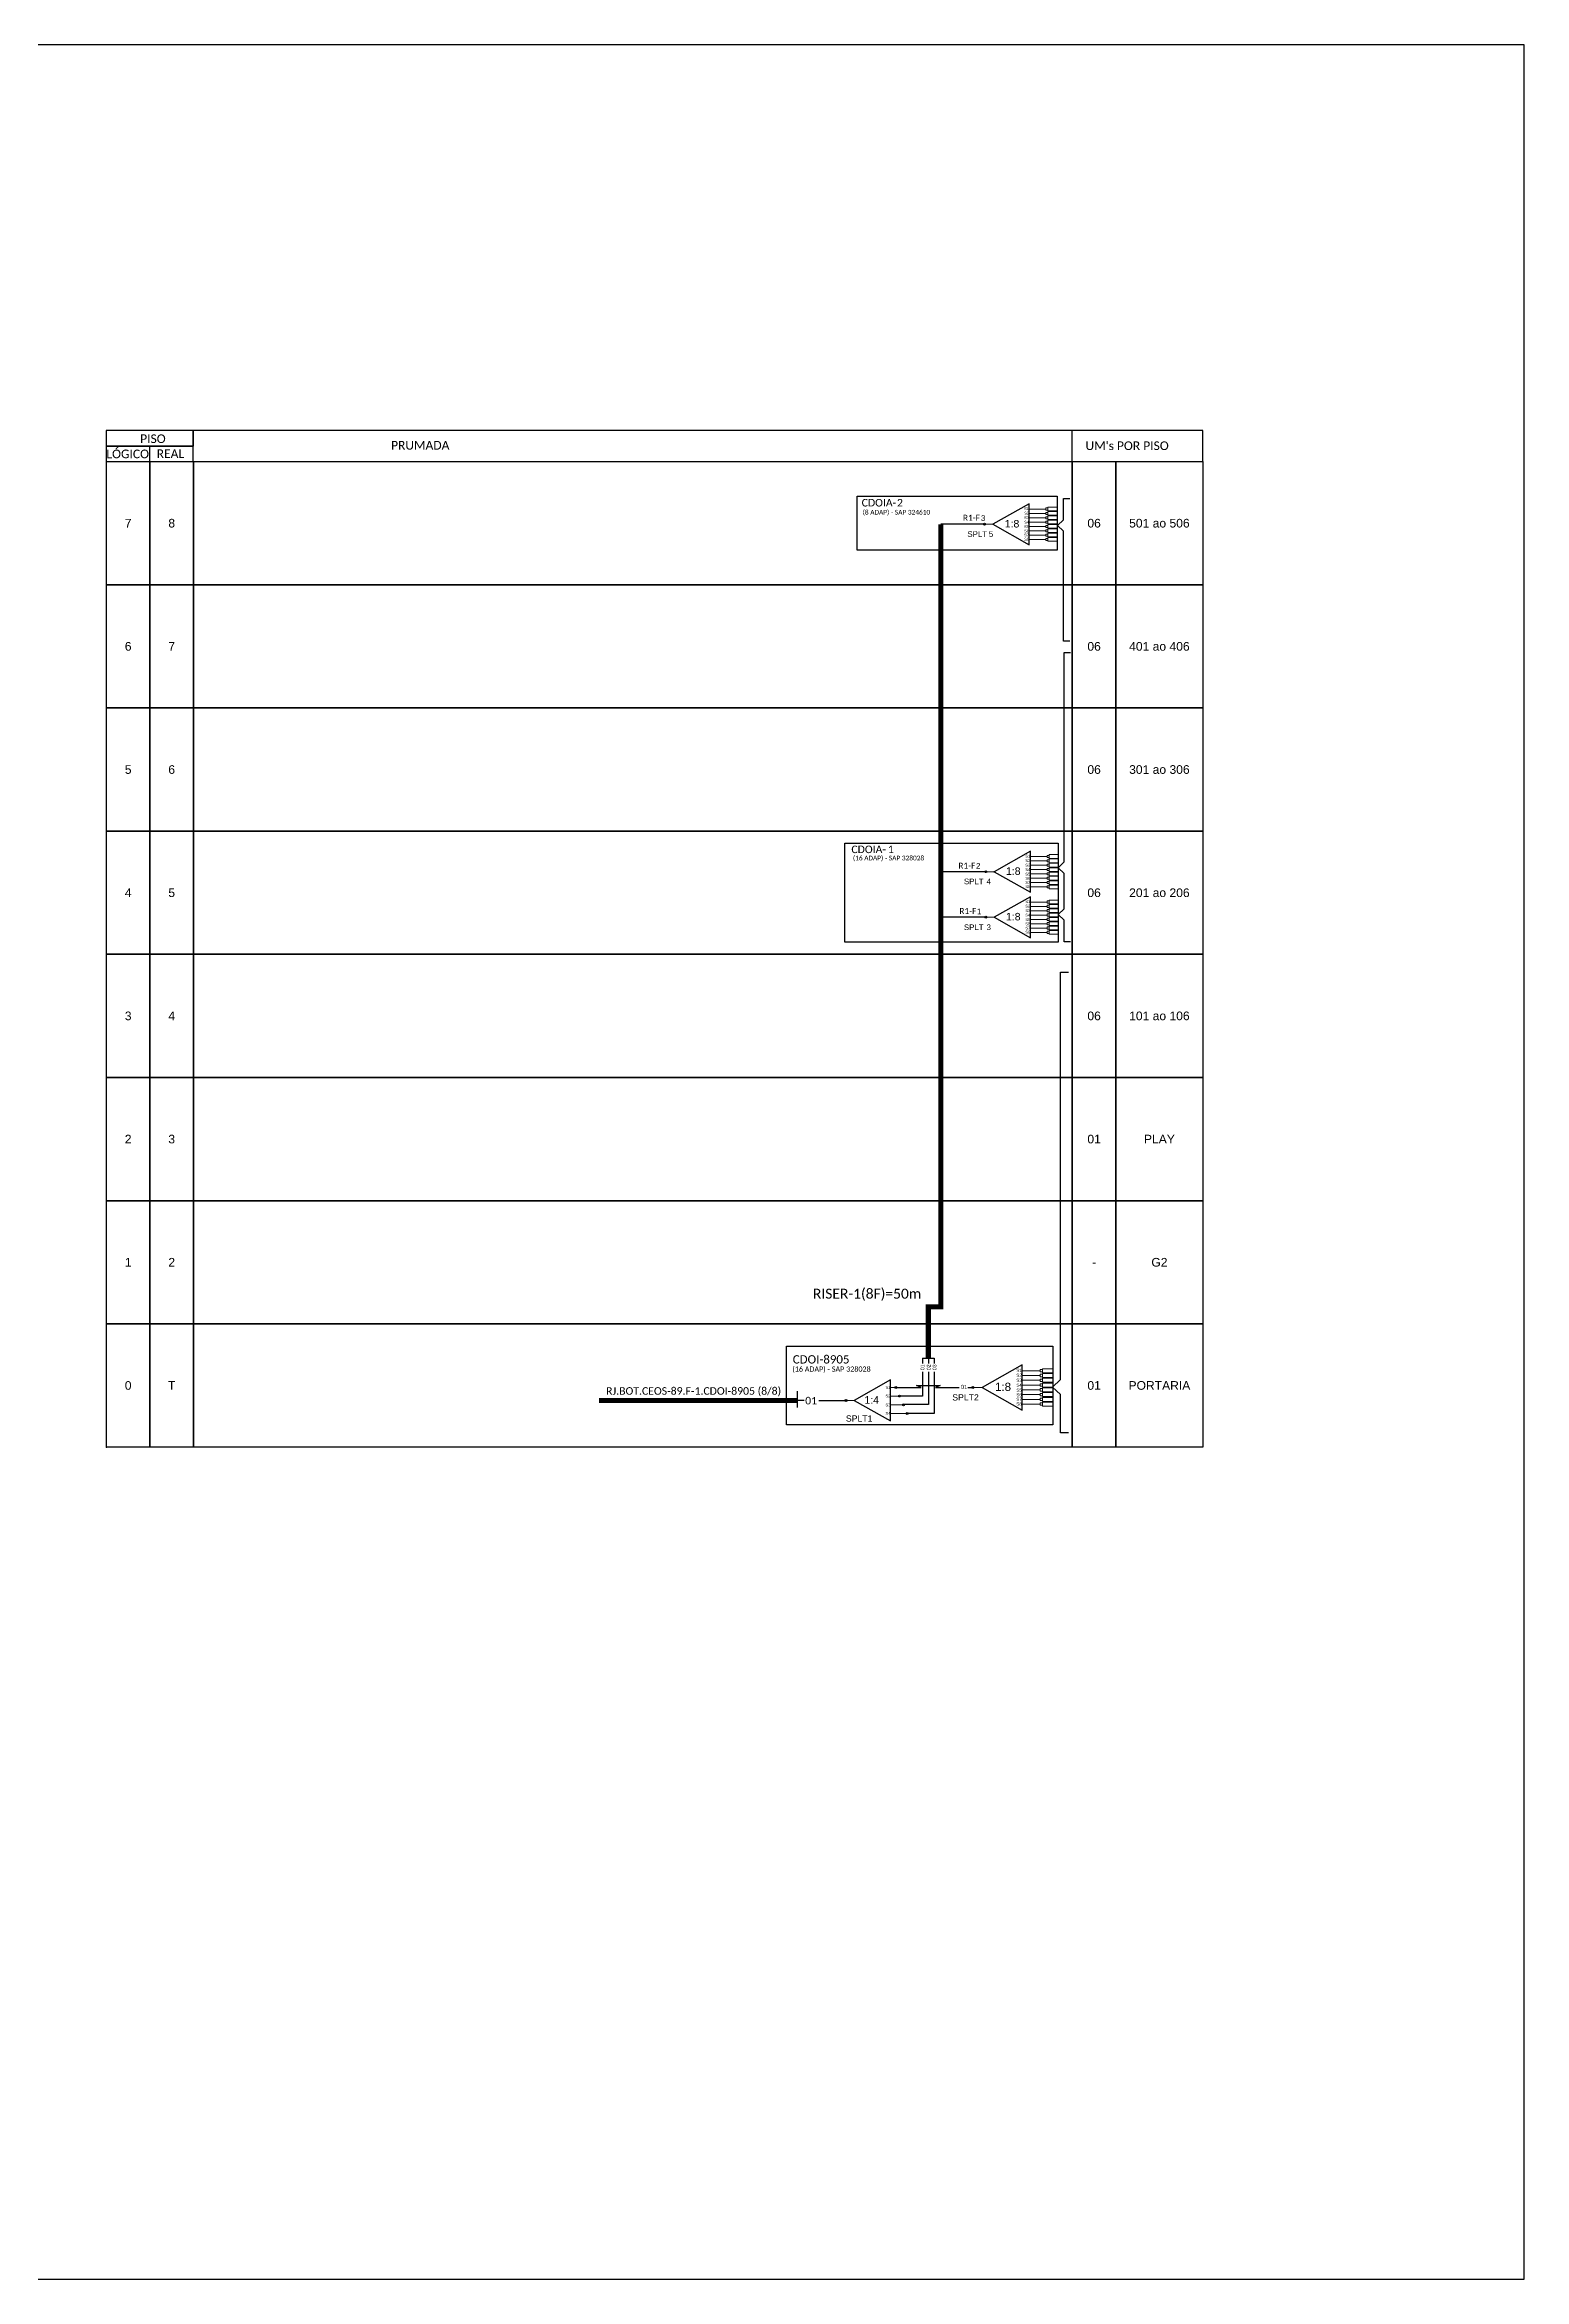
# Model space of a CAD drawing. Extents: x -89 to 1664, y 705 to 1299.
# Drawn here: x 1271 to 1664, y 705 to 1299 of the extents above; entities that cross this region are included whole.
import ezdxf
from ezdxf.enums import TextEntityAlignment as Align

# ---------------------------------------------------------------- set-up
doc = ezdxf.new("R2010")
doc.units = 0
doc.styles.add('ARIAL', font='arial.ttf')
doc.styles.add('WMF-Calibri0', font='calibri.ttf')

# ---------------------------------------------------------------- blocks, each defined once
blk = doc.blocks.new('SPLT_1-4_DIV_DIR')
h = blk.add_hatch(color=3)
h.dxf.hatch_style = 1
edge = h.paths.add_edge_path()
edge.add_arc((13.27, 3.47), 0.242, 0, 360)
h = blk.add_hatch(color=3)
h.dxf.hatch_style = 1
edge = h.paths.add_edge_path()
edge.add_arc((14.27, 1.17), 0.242, 0, 360)
h = blk.add_hatch(color=3)
h.dxf.hatch_style = 1
edge = h.paths.add_edge_path()
edge.add_arc((15.27, -1.14), 0.242, 0, 360)
h = blk.add_hatch(color=3)
h.dxf.hatch_style = 1
edge = h.paths.add_edge_path()
edge.add_arc((16.27, -3.45), 0.242, 0, 360)
at = {"color": 1, "lineweight": 0}
blk.add_lwpolyline([(2.22, 0), (0, 0)], dxfattribs=at)
at = {"color": 1}
blk.add_lwpolyline([(11.89, 5.45), (2.22, 0), (11.89, -5.45), (11.89, 5.45)], dxfattribs=at)
at = {"color": 7, "lineweight": 0}
for points in [[(13.27, 3.47), (11.89, 3.47)], [(11.89, 1.17), (14.27, 1.17)], [(11.89, -1.14), (15.27, -1.14)], [(11.89, -3.45), (16.27, -3.45)]]:
    blk.add_lwpolyline(points, dxfattribs=at)
at = {"color": 3}
for centre in [(13.27, 3.47), (14.27, 1.17), (15.27, -1.14), (16.27, -3.45)]:
    blk.add_circle(centre, 0.242, dxfattribs=at)
at = {"color": 1, "style": 'ARIAL'}
for s, height, p in [('1:4', 2, (4.91, -0.85)), ('S1', 0.75, (10.52, 3.07)), ('S2', 0.75, (10.52, 0.81)), ('S3', 0.75, (10.52, -1.54)), ('S4', 0.75, (10.52, -3.8))]:
    blk.add_text(s, height=height, dxfattribs=at).set_placement(p)
blk = doc.blocks.new('SPLT_1-8_SC-APC')
at = {"color": 1}
blk.add_lwpolyline([(-7.37, -2.1), (-17.04, -7.55), (-7.37, -13), (-7.37, -2.1)], dxfattribs=at)
at = {"color": 3, "lineweight": 0}
for points in [[(-2.99, -3.51), (-7.37, -3.51)], [(-7.37, -4.66), (-2.99, -4.66)], [(-2.41, -3.02), (-2.41, -4)], [(-2.41, -3.02), (0, -3.02)], [(-2.41, -4), (0, -4)], [(-2.41, -4.17), (-2.41, -5.16)], [(-2.41, -4.17), (0, -4.17)], [(-2.41, -5.16), (0, -5.16)], [(-2.41, -5.32), (-2.41, -6.31)], [(-2.41, -5.32), (0, -5.32)], [(-7.37, -5.82), (-2.99, -5.82)], [(-7.37, -6.97), (-2.99, -6.97)], [(-7.37, -8.12), (-2.99, -8.12)], [(-7.37, -9.28), (-2.99, -9.28)], [(-7.37, -10.43), (-2.99, -10.43)], [(-2.41, -6.31), (0, -6.31)], [(-2.41, -6.48), (-2.41, -7.46)], [(-2.41, -6.48), (0, -6.48)], [(-2.41, -7.46), (0, -7.46)], [(-2.41, -7.63), (-2.41, -8.62)], [(-2.41, -7.63), (0, -7.63)], [(-2.41, -8.62), (0, -8.62)], [(-2.41, -8.78), (-2.41, -9.77)], [(-2.41, -8.78), (0, -8.78)], [(-2.41, -9.77), (0, -9.77)], [(-2.41, -9.94), (-2.41, -10.92)], [(-2.41, -9.94), (0, -9.94)], [(-7.37, -11.58), (-2.99, -11.58)], [(-2.41, -10.92), (0, -10.92)], [(-2.41, -11.09), (-2.41, -12.08)], [(-2.41, -11.09), (0, -11.09)], [(-2.41, -12.08), (0, -12.08)]]:
    blk.add_lwpolyline(points, dxfattribs=at)
for points in [[(-2.99, -3.22), (-2.41, -3.22), (-2.41, -3.8), (-2.99, -3.8)], [(-2.99, -4.38), (-2.41, -4.38), (-2.41, -4.95), (-2.99, -4.95)], [(-2.99, -5.53), (-2.41, -5.53), (-2.41, -6.1), (-2.99, -6.1)], [(-2.99, -6.68), (-2.41, -6.68), (-2.41, -7.26), (-2.99, -7.26)], [(-2.99, -7.84), (-2.41, -7.84), (-2.41, -8.41), (-2.99, -8.41)], [(-2.99, -8.99), (-2.41, -8.99), (-2.41, -9.56), (-2.99, -9.56)], [(-2.99, -10.14), (-2.41, -10.14), (-2.41, -10.72), (-2.99, -10.72)], [(-2.99, -11.3), (-2.41, -11.3), (-2.41, -11.87), (-2.99, -11.87)]]:
    blk.add_lwpolyline(points, close=True, dxfattribs=at)
at = {"color": 1, "lineweight": 0}
blk.add_lwpolyline([(-17.04, -7.55), (-19.26, -7.55)], dxfattribs=at)
at = {"color": 1, "style": 'ARIAL'}
for s, height, p in [('S1', 0.75, (-8.74, -3.78)), ('S2', 0.75, (-8.74, -4.97)), ('1:8', 2, (-13.91, -8.4)), ('S3', 0.75, (-8.74, -6.18)), ('S4', 0.75, (-8.74, -7.36)), ('S5', 0.75, (-8.74, -8.57)), ('S6', 0.75, (-8.74, -9.69)), ('S7', 0.75, (-8.74, -10.78)), ('S8', 0.75, (-8.74, -11.9))]:
    blk.add_text(s, height=height, dxfattribs=at).set_placement(p)

msp = doc.modelspace()

# ---------------------------------------------------------------- hatches: boundary and pattern name
h = msp.add_hatch(color=3)
h.dxf.hatch_style = 1
edge = h.paths.add_edge_path()
edge.add_arc((1520.77, 1171.54), 0.256, 0, 360)
h = msp.add_hatch(color=3)
h.dxf.hatch_style = 1
edge = h.paths.add_edge_path()
edge.add_arc((1521.11, 1079.19), 0.256, 0, 360)
h = msp.add_hatch(color=3)
h.dxf.hatch_style = 1
edge = h.paths.add_edge_path()
edge.add_arc((1521.11, 1067.1), 0.256, 0, 360)
h = msp.add_hatch(color=3)
h.dxf.hatch_style = 1
edge = h.paths.add_edge_path()
edge.add_arc((1483.92, 938.63), 0.282, 0, 360)
h = msp.add_hatch(color=3)
h.dxf.hatch_style = 1
edge = h.paths.add_edge_path()
edge.add_arc((1517.67, 942.1), 0.282, 0, 360)

# ---------------------------------------------------------------- linework, layer by layer
at = {"color": 5}
for p, q in [((1505.84, 946.29), (1505.84, 937.54)), ((1507.4, 946.29), (1507.4, 935.18)), ((1505.84, 937.54), (1499.5, 937.54)), ((1507.4, 935.18), (1500.19, 935.18))]:
    msp.add_line(p, q, dxfattribs=at)
for points in [[(825.68, 705.02), (1664.25, 705.02), (1664.25, 1299.02), (825.68, 1299.02), (825.68, 705.02)], [(1310.45, 1188.21), (1578.82, 1188.21), (1578.82, 1196.43), (1310.45, 1196.43), (1310.45, 1196.43), (1310.45, 1192.32)], [(1544.07, 1188.21), (1544.07, 1196.43)], [(1298.88, 1188.21), (1298.88, 1192.32)]]:
    msp.add_lwpolyline(points)
for points in [[(1287.31, 1192.32), (1310.45, 1192.32), (1310.45, 1196.43), (1287.31, 1196.43)], [(1287.31, 1188.21), (1310.45, 1188.21), (1310.45, 1192.32), (1287.31, 1192.32)], [(1287.34, 1188.21), (1298.91, 1188.21), (1298.91, 1155.46), (1287.34, 1155.46)], [(1298.91, 1188.21), (1310.49, 1188.21), (1310.49, 1155.46), (1298.91, 1155.46)], [(1310.49, 1188.21), (1544.1, 1188.21), (1544.1, 1155.46), (1310.49, 1155.46)], [(1544.1, 1188.21), (1555.67, 1188.21), (1555.67, 1155.46), (1544.1, 1155.46)], [(1555.67, 1188.21), (1578.82, 1188.21), (1578.82, 1155.46), (1555.67, 1155.46)], [(1287.34, 1155.46), (1298.91, 1155.46), (1298.91, 1122.72), (1287.34, 1122.72)], [(1298.91, 1155.46), (1310.49, 1155.46), (1310.49, 1122.72), (1298.91, 1122.72)], [(1310.49, 1155.46), (1544.1, 1155.46), (1544.1, 1122.72), (1310.49, 1122.72)], [(1544.1, 1155.46), (1555.67, 1155.46), (1555.67, 1122.72), (1544.1, 1122.72)], [(1555.67, 1155.46), (1578.82, 1155.46), (1578.82, 1122.72), (1555.67, 1122.72)], [(1287.34, 1122.72), (1298.91, 1122.72), (1298.91, 1089.97), (1287.34, 1089.97)], [(1298.91, 1122.72), (1310.49, 1122.72), (1310.49, 1089.97), (1298.91, 1089.97)], [(1310.49, 1122.72), (1544.1, 1122.72), (1544.1, 1089.97), (1310.49, 1089.97)], [(1544.1, 1122.72), (1555.67, 1122.72), (1555.67, 1089.97), (1544.1, 1089.97)], [(1555.67, 1122.72), (1578.82, 1122.72), (1578.82, 1089.97), (1555.67, 1089.97)], [(1287.34, 1089.97), (1298.91, 1089.97), (1298.91, 1057.23), (1287.34, 1057.23)], [(1298.91, 1089.97), (1310.49, 1089.97), (1310.49, 1057.23), (1298.91, 1057.23)], [(1310.49, 1089.97), (1544.1, 1089.97), (1544.1, 1057.23), (1310.49, 1057.23)], [(1544.1, 1089.97), (1555.67, 1089.97), (1555.67, 1057.23), (1544.1, 1057.23)], [(1555.67, 1089.97), (1578.82, 1089.97), (1578.82, 1057.23), (1555.67, 1057.23)], [(1287.34, 1057.23), (1298.91, 1057.23), (1298.91, 1024.49), (1287.34, 1024.49)], [(1298.91, 1057.23), (1310.49, 1057.23), (1310.49, 1024.49), (1298.91, 1024.49)], [(1310.49, 1057.23), (1544.1, 1057.23), (1544.1, 1024.49), (1310.49, 1024.49)], [(1544.1, 1057.23), (1555.67, 1057.23), (1555.67, 1024.49), (1544.1, 1024.49)], [(1555.67, 1057.23), (1578.82, 1057.23), (1578.82, 1024.49), (1555.67, 1024.49)], [(1287.34, 1024.49), (1298.91, 1024.49), (1298.91, 991.74), (1287.34, 991.74)], [(1298.91, 1024.49), (1310.49, 1024.49), (1310.49, 991.74), (1298.91, 991.74)], [(1310.49, 1024.49), (1544.1, 1024.49), (1544.1, 991.74), (1310.49, 991.74)], [(1544.1, 1024.49), (1555.67, 1024.49), (1555.67, 991.74), (1544.1, 991.74)], [(1555.67, 1024.49), (1578.82, 1024.49), (1578.82, 991.74), (1555.67, 991.74)], [(1287.34, 991.74), (1298.91, 991.74), (1298.91, 959), (1287.34, 959)], [(1298.91, 991.74), (1310.49, 991.74), (1310.49, 959), (1298.91, 959)], [(1310.49, 991.74), (1544.1, 991.74), (1544.1, 959), (1310.49, 959)], [(1544.1, 991.74), (1555.67, 991.74), (1555.67, 959), (1544.1, 959)], [(1555.67, 991.74), (1578.82, 991.74), (1578.82, 959), (1555.67, 959)], [(1287.34, 959), (1298.91, 959), (1298.91, 926.26), (1287.34, 926.26)], [(1298.91, 959), (1310.49, 959), (1310.49, 926.26), (1298.91, 926.26)], [(1310.49, 959), (1544.1, 959), (1544.1, 926.26), (1310.49, 926.26)], [(1544.1, 959), (1555.67, 959), (1555.67, 926.26), (1544.1, 926.26)], [(1555.67, 959), (1578.82, 959), (1578.82, 926.26), (1555.67, 926.26)]]:
    msp.add_lwpolyline(points, close=True)
at = {"color": 1}
for points in [[(1486.94, 1178.99), (1540.06, 1178.99), (1540.06, 1164.68), (1486.94, 1164.68)], [(1483.63, 1086.74), (1540.37, 1086.74), (1540.37, 1060.47), (1483.63, 1060.47)], [(1468.1, 953.08), (1538.9, 953.08), (1538.9, 932.17), (1468.1, 932.17)]]:
    msp.add_lwpolyline(points, close=True, dxfattribs=at)
at = {"color": 3}
for points in [[(1543.4, 1140.5), (1541.75, 1140.5), (1541.74, 1169.74), (1540.18, 1171.24), (1541.74, 1172.75), (1541.74, 1178.39), (1543.4, 1178.39)], [(1543.59, 1060.51), (1541.94, 1060.51), (1541.94, 1060.68), (1541.94, 1060.68), (1541.94, 1066.35), (1540.37, 1067.85), (1541.94, 1069.36), (1541.94, 1073.09), (1541.94, 1073.09), (1541.94, 1078.75), (1540.37, 1080.26), (1541.94, 1081.77), (1541.94, 1137.5), (1543.59, 1137.5)], [(1543.11, 930), (1540.93, 930), (1540.93, 940.2), (1538.85, 942.19), (1540.93, 944.19), (1540.93, 1052.5), (1543.11, 1052.5)], [(1472.82, 938.63), (1471.04, 938.63)], [(1476.69, 938.63), (1483.92, 938.63)], [(1497.19, 942.1), (1503.96, 942.1)], [(1503.96, 942.1), (1502.64, 942.58), (1509, 942.58), (1507.72, 942.1)], [(1507.72, 942.1), (1514.06, 942.1)], [(1516.35, 942.1), (1517.67, 942.1)]]:
    msp.add_lwpolyline(points, dxfattribs=at)
at = {"color": 5, "const_width": 1.36}
msp.add_lwpolyline([(1505.84, 949.89), (1505.84, 963.5), (1509.16, 963.5), (1509.16, 1079.19), (1509.16, 1171.54)], dxfattribs=at)
at = {"color": 5}
for points in [[(1520.77, 1171.54), (1509.16, 1171.54)], [(1521.11, 1079.19), (1509.16, 1079.19)], [(1521.11, 1067.1), (1509.16, 1067.1)], [(1504.27, 946.29), (1504.25, 939.79), (1498.19, 939.79)], [(1504.27, 949.89), (1504.27, 948.44)], [(1504.27, 949.89), (1507.4, 949.89)], [(1505.84, 949.89), (1505.84, 948.44)], [(1507.4, 949.89), (1507.4, 948.44)]]:
    msp.add_lwpolyline(points, dxfattribs=at)
at = {"color": 1}
for points in [[(1540.37, 1062.84), (1540.37, 1062.84), (1540.37, 1060.47), (1483.63, 1060.47), (1483.63, 1086.74), (1487.24, 1086.74)], [(1471.04, 936.76), (1471.04, 941.14)]]:
    msp.add_lwpolyline(points, dxfattribs=at)
at = {"color": 1, "const_width": 1.36}
msp.add_lwpolyline([(1418.27, 938.63), (1471.04, 938.63)], dxfattribs=at)
at = {"color": 3}
for centre, radius in [((1520.77, 1171.54), 0.256), ((1521.11, 1079.19), 0.256), ((1521.11, 1067.1), 0.256), ((1483.92, 938.63), 0.282), ((1517.67, 942.1), 0.282)]:
    msp.add_circle(centre, radius, dxfattribs=at)
for p in [(1287.34, 1188.21), (1287.34, 1155.46), (1287.34, 1122.72), (1287.34, 1089.97), (1523.34, 1079.19), (1287.34, 1057.23), (1287.34, 1024.49), (1287.34, 991.74), (1287.34, 959), (1287.34, 926.26)]:
    msp.add_point(p)

# ---------------------------------------------------------------- block references
for p in [(1540.04, 1179.09), (1540.37, 1086.74), (1540.37, 1074.64)]:
    msp.add_blockref('SPLT_1-8_SC-APC', p, dxfattribs=at)
at = {"color": 3, "xscale": 1.1, "yscale": 1.1, "zscale": 1.1}
msp.add_blockref('SPLT_1-8_SC-APC', (1538.85, 950.4), dxfattribs=at)
msp.add_blockref('SPLT_1-4_DIV_DIR', (1483.92, 938.63))

# ---------------------------------------------------------------- texts
at = {"style": 'WMF-Calibri0'}
for s, height, p in [('     PISO', 2.3, (1292.27, 1193.13)), ('  LÓGICO', 2.3, (1285.72, 1189.1)), ('    REAL', 2.3, (1297.48, 1189.15)), ('PRUMADA', 2.3, (1363.01, 1191.39)), ("UM's POR PISO", 2.3, (1547.6, 1191.27)), ('01', 2, (1473.09, 937.59))]:
    msp.add_text(s, height=height, dxfattribs=at).set_placement(p)
at = {"color": 1, "style": 'WMF-Calibri0'}
for s, height, p in [('CDOIA-', 2, (1488.11, 1176.27)), ('2', 2, (1497.49, 1176.27)), ('CDOIA-', 2, (1485.38, 1084.13)), ('1', 2, (1495.06, 1084.13)), ('CDOI-8905', 2.2, (1469.79, 948.46)), ('RJ.BOT.CEOS-89.F-1.CDOI-8905 (8/8)', 2, (1420.17, 940.16))]:
    msp.add_text(s, height=height, dxfattribs=at).set_placement(p)
at = {"style": 'ARIAL'}
for s, height, p in [('7', 2.3, (1293.13, 1171.83)), ('8', 2.3, (1304.7, 1171.83)), ('06', 2.3, (1549.89, 1171.83)), ('501 ao 506', 2.3, (1567.25, 1171.83)), ('6', 2.3, (1293.13, 1139.09)), ('7', 2.3, (1304.7, 1139.09)), ('06', 2.3, (1549.89, 1139.09)), ('401 ao 406', 2.3, (1567.25, 1139.09)), ('5', 2.3, (1293.13, 1106.35)), ('6', 2.3, (1304.7, 1106.35)), ('06', 2.3, (1549.89, 1106.35)), ('301 ao 306', 2.3, (1567.25, 1106.35)), ('4', 2.3, (1293.13, 1073.6)), ('5', 2.3, (1304.7, 1073.6)), ('06', 2.3, (1549.89, 1073.6)), ('201 ao 206', 2.3, (1567.25, 1073.6)), ('3', 2.3, (1293.13, 1040.86)), ('4', 2.3, (1304.7, 1040.86)), ('06', 2.3, (1549.89, 1040.86)), ('101 ao 106', 2.3, (1567.25, 1040.86)), ('2', 2.3, (1293.13, 1008.12)), ('3', 2.3, (1304.7, 1008.12)), ('01', 2.3, (1549.89, 1008.12)), ('PLAY', 2.3, (1567.25, 1008.12)), ('1', 2.3, (1293.13, 975.37)), ('2', 2.3, (1304.7, 975.37)), ('-', 2.3, (1549.89, 975.37)), ('G2', 2.3, (1567.25, 975.37)), ('0', 2.3, (1293.13, 942.63)), ('T', 2.3, (1304.7, 942.63)), ('01', 1.1, (1515.36, 942.24)), ('01', 2.3, (1549.89, 942.63)), ('PORTARIA', 2.3, (1567.25, 942.63))]:
    msp.add_text(s, height=height, dxfattribs=at).set_placement(p, align=Align.MIDDLE_CENTER)
at = {"color": 1, "style": 'WMF-Calibri0'}
for s, height, p in [('(8 ADAP) - SAP 324610', 1.25, (1497.35, 1174.12)), ('(16 ADAP) - SAP 328028', 1.25, (1495.25, 1082.2)), ('(16 ADAP) - SAP 328028', 1.375, (1480.09, 946.29))]:
    msp.add_text(s, height=height, dxfattribs=at).set_placement(p, align=Align.CENTER)
at = {"color": 5, "style": 'WMF-Calibri0'}
for s, height, p in [('R1-F', 1.6, (1515.03, 1172.47)), ('R1-F', 1.6, (1513.8, 1079.98)), ('R1-F', 1.6, (1514.07, 1067.93)), ('RISER-1(8F)=50m', 2.6457, (1475.15, 965.7))]:
    msp.add_text(s, height=height, dxfattribs=at).set_placement(p)
at = {"color": 5, "style": 'ARIAL'}
for s, p in [('3', (1520.4, 1172.43)), ('2', (1519.08, 1080)), ('1', (1519.35, 1067.9))]:
    msp.add_text(s, height=1.5, dxfattribs=at).set_placement(p, align=Align.CENTER)
at = {"color": 7, "style": 'ARIAL'}
for s, p in [('SPLT', (1518.82, 1168.2)), ('5', (1522.49, 1168.2)), ('SPLT', (1517.9, 1075.86)), ('4', (1521.89, 1075.86)), ('SPLT', (1517.9, 1063.67)), ('3', (1521.89, 1063.67))]:
    msp.add_text(s, height=1.5, dxfattribs=at).set_placement(p, align=Align.CENTER)
at = {"style": 'ARIAL'}
for s, p in [('01', (1504.26, 947.45)), ('02', (1505.92, 947.45)), ('03', (1507.49, 947.45))]:
    msp.add_text(s, height=0.992, rotation=90, dxfattribs=at).set_placement(p, align=Align.MIDDLE_CENTER)
for s, p in [('SPLT2', (1515.71, 938.63)), ('SPLT1', (1487.44, 933.01))]:
    msp.add_text(s, height=1.65, dxfattribs=at).set_placement(p, align=Align.CENTER)

doc.saveas('drawing.dxf')
